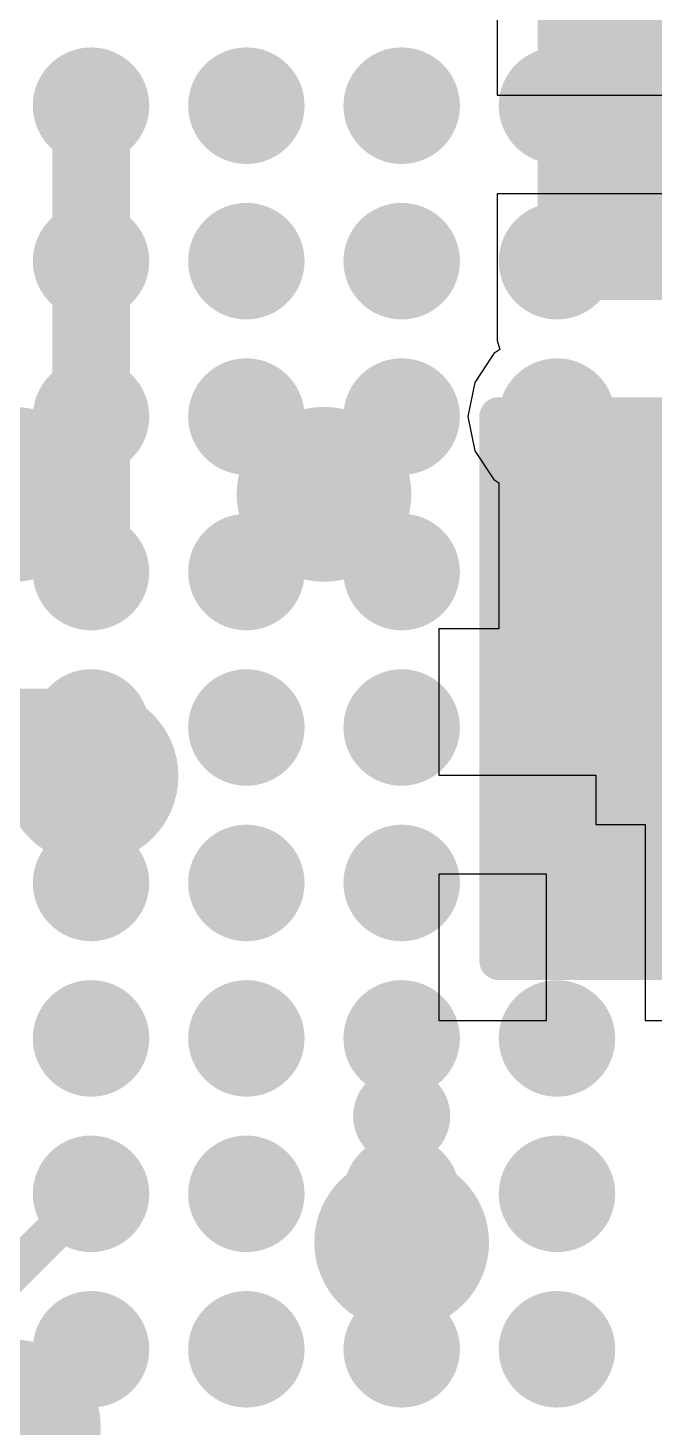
# Model space of a CAD drawing. Header units: millimetres. Extents: x 15 to 120, y 22 to 104.
# Drawn here: x 51.638 to 53.25, y 54 to 57.6 of the extents above; entities that cross this region are included whole.
import ezdxf

# ---------------------------------------------------------------- set-up
doc = ezdxf.new("R2010")
doc.units = ezdxf.units.MM
for name, color, linetype in [('BottomLayer', 5, 'Continuous'), ('BottomPaste', 16, 'Continuous'), ('BottomSolder', 6, 'Continuous'), ('Mechanical13', 56, 'Continuous'), ('Mechanical15', 56, 'Continuous'), ('MultiLayer', 9, 'Continuous'), ('TopLayer', 1, 'Continuous'), ('TopPaste', 8, 'Continuous'), ('TopSolder', 216, 'Continuous')]:
    doc.layers.add(name, color=color, linetype=linetype)

msp = doc.modelspace()

# ---------------------------------------------------------------- linework, layer by layer
at = {"layer": 'BottomLayer'}
for p, q in [((52.84600047999999, 57.80400427999999), (52.84600047999999, 57.42700478)), ((52.84600047999999, 57.42700478), (53.27299988, 57.42700478)), ((53.39999988, 57.17300478), (52.84600047999999, 57.17300478)), ((52.84600047999999, 57.17300478), (52.84600047999999, 56.79601036)), ((52.85313788, 56.77247472), (52.83778612, 56.7622182)), ((52.84600047999999, 56.79601036), (52.8459954, 56.79600528)), ((52.8459954, 56.79600528), (52.84599794, 56.79600528)), ((52.84599794, 56.79600528), (52.85313788, 56.77247472)), ((52.83778612, 56.7622182), (52.788058, 56.68779366)), ((52.788058, 56.68779366), (52.7705955, 56.60000364)), ((52.7705955, 56.60000364), (52.788058, 56.51221362)), ((52.788058, 56.51221362), (52.83778612, 56.43778907999999)), ((52.83778612, 56.43778907999999), (52.84999844, 56.42962806)), ((52.84999844, 56.42962806), (52.84999844, 56.05399762)), ((52.84999844, 56.05399762), (52.69599823999999, 56.05399762)), ((52.69599823999999, 56.05399762), (52.69599823999999, 55.67699812)), ((52.69599823999999, 55.67699812), (53.09999793999999, 55.67699812)), ((53.09999793999999, 55.67699812), (53.09999793999999, 55.54999812)), ((53.09999793999999, 55.54999812), (53.22699794, 55.54999812)), ((53.22699794, 55.54999812), (53.22699794, 55.04599862)), ((52.97299794, 55.42299812), (52.69599823999999, 55.42299812)), ((52.69599823999999, 55.42299812), (52.69599823999999, 55.04599862)), ((52.97299794, 55.04599862), (52.97299794, 55.42299812)), ((52.69599823999999, 55.04599862), (52.97299794, 55.04599862)), ((53.22699794, 55.04599862), (53.29599958, 55.04599862))]:
    msp.add_line(p, q, dxfattribs=at)
for points, const_width in [([(53.16250226, 57.42499818, 1), (53.28750074, 57.42499818, 1)], 0.12499848), ([(53.16250226, 57.17499614, 1), (53.28750074, 57.17499614, 1)], 0.12499848), ([(52.93750144, 56.60000364, 1), (53.06249992, 56.60000364, 1)], 0.12499848), ([(52.975002, 56.60000364, 1), (53.02499936, 56.60000364, 1)], 0.0499999), ([(53.07499926, 56.50000637999999, 1), (53.12499662, 56.50000637999999, 1)], 0.0499999), ([(53.07499926, 56.50000637999999, 1), (53.12499662, 56.50000637999999, 1)], 0.0499999), ([(53.07499926, 56.24999926, 1), (53.12499662, 56.24999926, 1)], 0.0499999), ([(53.03750124, 55.6749966, 1), (53.16249972, 55.6749966, 1)], 0.12499848), ([(53.03750124, 55.4249971, 1), (53.16249972, 55.4249971, 1)], 0.12499848), ([(52.53750223999999, 54.79999961999999, 1), (52.66250072, 54.79999961999999, 1)], 0.12499848)]:
    msp.add_lwpolyline(points, format="xyb", close=True, dxfattribs=dict(at, const_width=const_width))
at = {"layer": 'BottomLayer', "const_width": 0.0999998}
for points in [[(53.00000068, 56.60000364), (53.09999793999999, 56.50000637999999)], [(53.09999793999999, 56.24999926), (53.09999793999999, 56.50000637999999)]]:
    msp.add_lwpolyline(points, dxfattribs=at)
at = {"layer": 'BottomLayer'}
for points in [[(53.69999928, 57.05000527999999), (53.69999928, 57.55000428), (53.10000048, 57.05000527999999), (53.10000048, 57.55000428)], [(53.24999764, 56.49999876), (52.94999824, 56.49999876), (53.24999764, 55.99999975999999), (52.94999824, 55.99999975999999)], [(53.24999764, 55.79999762), (52.94999824, 55.79999762), (53.24999764, 55.29999862), (52.94999824, 55.29999862)]]:
    msp.add_solid(points, dxfattribs=at)
at = {"layer": 'BottomPaste'}
for points in [[(53.69999928, 57.05000527999999), (53.69999928, 57.55000428), (53.10000048, 57.05000527999999), (53.10000048, 57.55000428)], [(53.69999928, 57.05000527999999), (53.69999928, 57.55000428), (53.10000048, 57.05000527999999), (53.10000048, 57.55000428)], [(53.24999764, 56.49999876), (52.94999824, 56.49999876), (53.24999764, 55.99999975999999), (52.94999824, 55.99999975999999)], [(53.24999764, 56.49999876), (52.94999824, 56.49999876), (53.24999764, 55.99999975999999), (52.94999824, 55.99999975999999)], [(53.24999764, 55.79999762), (52.94999824, 55.79999762), (53.24999764, 55.29999862), (52.94999824, 55.29999862)], [(53.24999764, 55.79999762), (52.94999824, 55.79999762), (53.24999764, 55.29999862), (52.94999824, 55.29999862)]]:
    msp.add_solid(points, dxfattribs=at)
at = {"layer": 'BottomSolder'}
for points in [[(53.74999918, 57.00000538), (53.74999918, 57.60000418), (53.05000058, 57.00000538), (53.05000058, 57.60000418)], [(53.74999918, 57.00000538), (53.74999918, 57.60000418), (53.05000058, 57.00000538), (53.05000058, 57.60000418)], [(53.29999754, 56.54999866), (52.89999834, 56.54999866), (53.29999754, 55.94999986), (52.89999834, 55.94999986)], [(53.29999754, 56.54999866), (52.89999834, 56.54999866), (53.29999754, 55.94999986), (52.89999834, 55.94999986)], [(53.29999754, 55.84999752), (52.89999834, 55.84999752), (53.29999754, 55.24999871999999), (52.89999834, 55.24999871999999)], [(53.29999754, 55.84999752), (52.89999834, 55.84999752), (53.29999754, 55.24999871999999), (52.89999834, 55.24999871999999)]]:
    msp.add_solid(points, dxfattribs=at)
at = {"layer": 'Mechanical13', "const_width": 0.0999998}
for points in [[(52.934997, 55.58499931999999), (52.934997, 56.21499806)], [(52.934997, 56.21499806), (53.26499888, 56.21499806)], [(53.26499888, 55.58499931999999), (53.26499888, 56.21499806)], [(52.934997, 55.58499931999999), (53.26499888, 55.58499931999999)]]:
    msp.add_lwpolyline(points, dxfattribs=at)
at = {"layer": 'Mechanical13', "const_width": 0.0499999}
for points in [[(52.90999832, 56.21499806, 1), (52.95999568, 56.21499806, 1)], [(52.90999832, 56.21499806, 1), (52.95999568, 56.21499806, 1)], [(53.2400002, 56.21499806, 1), (53.28999756, 56.21499806, 1)], [(53.2400002, 56.21499806, 1), (53.28999756, 56.21499806, 1)], [(52.90999832, 55.58499931999999, 1), (52.95999568, 55.58499931999999, 1)], [(52.90999832, 55.58499931999999, 1), (52.95999568, 55.58499931999999, 1)], [(53.2400002, 55.58499931999999, 1), (53.28999756, 55.58499931999999, 1)], [(53.2400002, 55.58499931999999, 1), (53.28999756, 55.58499931999999, 1)]]:
    msp.add_lwpolyline(points, format="xyb", close=True, dxfattribs=at)
at = {"layer": 'Mechanical15', "const_width": 0.0999998}
for points in [[(53.00000068, 57.65000408), (54.79999961999999, 57.65000408)], [(53.00000068, 56.95000547999999), (53.00000068, 57.65000408)], [(53.00000068, 56.95000547999999), (54.79999961999999, 56.95000547999999)], [(52.84999844, 55.19999882), (52.84999844, 56.59999856)], [(52.84999844, 56.59999856), (53.34999744, 56.59999856)], [(53.09999793999999, 55.73499902), (53.09999793999999, 56.06499836)], [(52.934997, 55.89999996), (53.26499888, 55.89999996)], [(52.84999844, 55.19999882), (53.34999744, 55.19999882)]]:
    msp.add_lwpolyline(points, dxfattribs=at)
at = {"layer": 'Mechanical15', "const_width": 0.0499999}
for points in [[(52.975002, 56.95000547999999, 1), (53.02499936, 56.95000547999999, 1)], [(52.975002, 56.95000547999999, 1), (53.02499936, 56.95000547999999, 1)], [(52.82499976, 56.59999856, 1), (52.87499712, 56.59999856, 1)], [(52.82499976, 56.59999856, 1), (52.87499712, 56.59999856, 1)], [(53.07499926, 56.06499836, 1), (53.12499662, 56.06499836, 1)], [(52.90999832, 55.89999996, 1), (52.95999568, 55.89999996, 1)], [(53.2400002, 55.89999996, 1), (53.28999756, 55.89999996, 1)], [(53.07499926, 55.73499902, 1), (53.12499662, 55.73499902, 1)], [(52.82499976, 55.19999882, 1), (52.87499712, 55.19999882, 1)], [(52.82499976, 55.19999882, 1), (52.87499712, 55.19999882, 1)]]:
    msp.add_lwpolyline(points, format="xyb", close=True, dxfattribs=at)
at = {"layer": 'MultiLayer'}
for points, const_width in [([(53.16250226, 57.42499818, 1), (53.28750074, 57.42499818, 1)], 0.12499848), ([(51.7375013, 57.40000204, 1), (51.86249978, 57.40000204, 1)], 0.12499848), ([(52.13750049999999, 57.40000204, 1), (52.26249898, 57.40000204, 1)], 0.12499848), ([(52.53750223999999, 57.40000204, 1), (52.66250072, 57.40000204, 1)], 0.12499848), ([(52.93750144, 57.3999995, 1), (53.06249992, 57.3999995, 1)], 0.12499848), ([(53.16250226, 57.17499614, 1), (53.28750074, 57.17499614, 1)], 0.12499848), ([(51.7375013, 57.00000283999999, 1), (51.86249978, 57.00000283999999, 1)], 0.12499848), ([(52.13750049999999, 57.0000003, 1), (52.26249898, 57.0000003, 1)], 0.12499848), ([(52.53750223999999, 57.0000003, 1), (52.66250072, 57.0000003, 1)], 0.12499848), ([(52.93750144, 57.0000003, 1), (53.06249992, 57.0000003, 1)], 0.12499848), ([(51.7375013, 56.60000364, 1), (51.86249978, 56.60000364, 1)], 0.12499848), ([(52.53750223999999, 56.60000364, 1), (52.66250072, 56.60000364, 1)], 0.12499848), ([(52.93750144, 56.60000364, 1), (53.06249992, 56.60000364, 1)], 0.12499848), ([(52.93750144, 56.6000011, 1), (53.06249992, 56.6000011, 1)], 0.12499848), ([(51.4875018, 56.40000149999999, 1), (51.71250008, 56.40000149999999, 1)], 0.22499828), ([(52.28750273999999, 56.40000149999999, 1), (52.51250101999999, 56.40000149999999, 1)], 0.22499828), ([(53.01250255999999, 56.3500016, 1), (53.23750084, 56.3500016, 1)], 0.22499828), ([(51.7375013, 56.2000019, 1), (51.86249978, 56.2000019, 1)], 0.12499848), ([(52.13750049999999, 56.2000019, 1), (52.26249898, 56.2000019, 1)], 0.12499848), ([(52.53750223999999, 56.2000019, 1), (52.66250072, 56.2000019, 1)], 0.12499848), ([(52.93750144, 56.19999936, 1), (53.06249992, 56.19999936, 1)], 0.12499848), ([(52.13750049999999, 55.8000027, 1), (52.26249898, 55.8000027, 1)], 0.12499848), ([(52.53750223999999, 55.8000027, 1), (52.66250072, 55.8000027, 1)], 0.12499848), ([(51.68750394, 55.67500167999999, 1), (51.91250222, 55.67500167999999, 1)], 0.22499828), ([(53.03750124, 55.6749966, 1), (53.16249972, 55.6749966, 1)], 0.12499848), ([(53.03750124, 55.4249971, 1), (53.16249972, 55.4249971, 1)], 0.12499848), ([(51.7375013, 55.4000035, 1), (51.86249978, 55.4000035, 1)], 0.12499848), ([(52.13750304, 55.4000035, 1), (52.26250151999999, 55.4000035, 1)], 0.12499848), ([(52.53750223999999, 55.4000035, 1), (52.66250072, 55.4000035, 1)], 0.12499848), ([(51.7375013, 55.00000429999999, 1), (51.86249978, 55.00000429999999, 1)], 0.12499848), ([(51.7375013, 54.99999922, 1), (51.86249978, 54.99999922, 1)], 0.12499848), ([(52.13749796, 55.00000429999999, 1), (52.26249644, 55.00000429999999, 1)], 0.12499848), ([(52.53750223999999, 55.00000176, 1), (52.66250072, 55.00000176, 1)], 0.12499848), ([(52.53750223999999, 54.79999961999999, 1), (52.66250072, 54.79999961999999, 1)], 0.12499848), ([(51.7375013, 54.60000256, 1), (51.86249978, 54.60000256, 1)], 0.12499848), ([(52.13750049999999, 54.60000256, 1), (52.26249898, 54.60000256, 1)], 0.12499848), ([(52.53750223999999, 54.60000256, 1), (52.66250072, 54.60000256, 1)], 0.12499848), ([(52.48750234, 54.47500153999999, 1), (52.71250062, 54.47500153999999, 1)], 0.22499828), ([(51.7375013, 54.20000336, 1), (51.86249978, 54.20000336, 1)], 0.12499848), ([(52.13750049999999, 54.20000082, 1), (52.26249898, 54.20000082, 1)], 0.12499848), ([(52.53750223999999, 54.20000082, 1), (52.66250072, 54.20000082, 1)], 0.12499848), ([(51.4875018, 54.00000121999999, 1), (51.71250008, 54.00000121999999, 1)], 0.22499828)]:
    msp.add_lwpolyline(points, format="xyb", close=True, dxfattribs=dict(at, const_width=const_width))
at = {"layer": 'TopLayer'}
for points, const_width in [([(51.72500196, 57.40000204, 1), (51.87499912, 57.40000204, 1)], 0.1499997), ([(52.12500116, 57.40000204, 1), (52.27499831999999, 57.40000204, 1)], 0.1499997), ([(52.5250029, 57.40000204, 1), (52.67500006, 57.40000204, 1)], 0.1499997), ([(52.9250021, 57.40000204, 1), (53.07499926, 57.40000204, 1)], 0.1499997), ([(51.7375013, 57.40000204, 1), (51.86249978, 57.40000204, 1)], 0.12499848), ([(51.75000064, 57.40000204, 1), (51.85000044, 57.40000204, 1)], 0.0999998), ([(52.13750049999999, 57.40000204, 1), (52.26249898, 57.40000204, 1)], 0.12499848), ([(52.53750223999999, 57.40000204, 1), (52.66250072, 57.40000204, 1)], 0.12499848), ([(51.72500196, 57.00000283999999, 1), (51.87499912, 57.00000283999999, 1)], 0.1499997), ([(52.12500116, 57.00000283999999, 1), (52.27499831999999, 57.00000283999999, 1)], 0.1499997), ([(52.5250029, 57.00000283999999, 1), (52.67500006, 57.00000283999999, 1)], 0.1499997), ([(52.9250021, 57.00000283999999, 1), (53.07499926, 57.00000283999999, 1)], 0.1499997), ([(51.7375013, 57.00000283999999, 1), (51.86249978, 57.00000283999999, 1)], 0.12499848), ([(51.75000064, 57.00000283999999, 1), (51.85000044, 57.00000283999999, 1)], 0.0999998), ([(51.75000064, 57.00000283999999, 1), (51.85000044, 57.00000283999999, 1)], 0.0999998), ([(52.13750049999999, 57.0000003, 1), (52.26249898, 57.0000003, 1)], 0.12499848), ([(52.53750223999999, 57.0000003, 1), (52.66250072, 57.0000003, 1)], 0.12499848), ([(52.18500104, 57.00000283999999, 1), (52.21499844, 57.00000283999999, 1)], 0.02999994), ([(52.18500104, 57.0000003, 1), (52.21499844, 57.0000003, 1)], 0.02999994), ([(52.58500278, 57.00000283999999, 1), (52.61500018, 57.00000283999999, 1)], 0.02999994), ([(52.58500278, 57.0000003, 1), (52.61500018, 57.0000003, 1)], 0.02999994), ([(51.72500196, 56.60000364, 1), (51.87499912, 56.60000364, 1)], 0.1499997), ([(52.12500116, 56.60000364, 1), (52.27499831999999, 56.60000364, 1)], 0.1499997), ([(52.5250029, 56.60000364, 1), (52.67500006, 56.60000364, 1)], 0.1499997), ([(52.9250021, 56.60000364, 1), (53.07499926, 56.60000364, 1)], 0.1499997), ([(51.7375013, 56.60000364, 1), (51.86249978, 56.60000364, 1)], 0.12499848), ([(51.75000064, 56.60000364, 1), (51.85000044, 56.60000364, 1)], 0.0999998), ([(51.75000064, 56.60000364, 1), (51.85000044, 56.60000364, 1)], 0.0999998), ([(52.53750223999999, 56.60000364, 1), (52.66250072, 56.60000364, 1)], 0.12499848), ([(52.93750144, 56.6000011, 1), (53.06249992, 56.6000011, 1)], 0.12499848), ([(51.72500196, 56.2000019, 1), (51.87499912, 56.2000019, 1)], 0.1499997), ([(52.12500116, 56.2000019, 1), (52.27499831999999, 56.2000019, 1)], 0.1499997), ([(52.5250029, 56.2000019, 1), (52.67500006, 56.2000019, 1)], 0.1499997), ([(52.9250021, 56.2000019, 1), (53.07499926, 56.2000019, 1)], 0.1499997), ([(51.7375013, 56.2000019, 1), (51.86249978, 56.2000019, 1)], 0.12499848), ([(52.13750049999999, 56.2000019, 1), (52.26249898, 56.2000019, 1)], 0.12499848), ([(52.53750223999999, 56.2000019, 1), (52.66250072, 56.2000019, 1)], 0.12499848), ([(51.75000064, 56.2000019, 1), (51.85000044, 56.2000019, 1)], 0.0999998), ([(51.72500196, 55.8000027, 1), (51.87499912, 55.8000027, 1)], 0.1499997), ([(52.12500116, 55.8000027, 1), (52.27499831999999, 55.8000027, 1)], 0.1499997), ([(52.5250029, 55.8000027, 1), (52.67500006, 55.8000027, 1)], 0.1499997), ([(52.9250021, 55.8000027, 1), (53.07499926, 55.8000027, 1)], 0.1499997), ([(52.13750049999999, 55.8000027, 1), (52.26249898, 55.8000027, 1)], 0.12499848), ([(52.53750223999999, 55.8000027, 1), (52.66250072, 55.8000027, 1)], 0.12499848), ([(51.75000064, 55.8000027, 1), (51.85000044, 55.8000027, 1)], 0.0999998), ([(51.72500196, 55.4000035, 1), (51.87499912, 55.4000035, 1)], 0.1499997), ([(52.12500116, 55.4000035, 1), (52.27499831999999, 55.4000035, 1)], 0.1499997), ([(52.5250029, 55.4000035, 1), (52.67500006, 55.4000035, 1)], 0.1499997), ([(52.9250021, 55.4000035, 1), (53.07499926, 55.4000035, 1)], 0.1499997), ([(51.7375013, 55.4000035, 1), (51.86249978, 55.4000035, 1)], 0.12499848), ([(52.13750304, 55.4000035, 1), (52.26250151999999, 55.4000035, 1)], 0.12499848), ([(52.53750223999999, 55.4000035, 1), (52.66250072, 55.4000035, 1)], 0.12499848), ([(52.17500106, 55.4000035, 1), (52.22499842, 55.4000035, 1)], 0.0499999), ([(52.1750036, 55.4000035, 1), (52.22500096, 55.4000035, 1)], 0.0499999), ([(51.72500196, 55.00000176, 1), (51.87499912, 55.00000176, 1)], 0.1499997), ([(51.7375013, 55.00000429999999, 1), (51.86249978, 55.00000429999999, 1)], 0.12499848), ([(52.12500116, 55.00000176, 1), (52.27499831999999, 55.00000176, 1)], 0.1499997), ([(52.13749796, 55.00000429999999, 1), (52.26249644, 55.00000429999999, 1)], 0.12499848), ([(52.5250029, 55.00000176, 1), (52.67500006, 55.00000176, 1)], 0.1499997), ([(52.53750223999999, 55.00000176, 1), (52.66250072, 55.00000176, 1)], 0.12499848), ([(52.9250021, 55.00000176, 1), (53.07499926, 55.00000176, 1)], 0.1499997), ([(51.77500186, 55.00000429999999, 1), (51.82499922, 55.00000429999999, 1)], 0.0499999), ([(51.77500186, 55.00000176, 1), (51.82499922, 55.00000176, 1)], 0.0499999), ([(51.72500196, 54.60000256, 1), (51.87499912, 54.60000256, 1)], 0.1499997), ([(51.7375013, 54.60000256, 1), (51.86249978, 54.60000256, 1)], 0.12499848), ([(52.12500116, 54.60000256, 1), (52.27499831999999, 54.60000256, 1)], 0.1499997), ([(52.13750049999999, 54.60000256, 1), (52.26249898, 54.60000256, 1)], 0.12499848), ([(52.5250029, 54.60000256, 1), (52.67500006, 54.60000256, 1)], 0.1499997), ([(52.53750223999999, 54.60000256, 1), (52.66250072, 54.60000256, 1)], 0.12499848), ([(52.9250021, 54.60000256, 1), (53.07499926, 54.60000256, 1)], 0.1499997), ([(51.77500186, 54.60000256, 1), (51.82499922, 54.60000256, 1)], 0.0499999), ([(51.72500196, 54.20000336, 1), (51.87499912, 54.20000336, 1)], 0.1499997), ([(51.7375013, 54.20000336, 1), (51.86249978, 54.20000336, 1)], 0.12499848), ([(52.12500116, 54.20000336, 1), (52.27499831999999, 54.20000336, 1)], 0.1499997), ([(52.13750049999999, 54.20000082, 1), (52.26249898, 54.20000082, 1)], 0.12499848), ([(52.5250029, 54.20000336, 1), (52.67500006, 54.20000336, 1)], 0.1499997), ([(52.53750223999999, 54.20000082, 1), (52.66250072, 54.20000082, 1)], 0.12499848), ([(52.9250021, 54.20000336, 1), (53.07499926, 54.20000336, 1)], 0.1499997)]:
    msp.add_lwpolyline(points, format="xyb", close=True, dxfattribs=dict(at, const_width=const_width))
for points, const_width in [([(51.80000054, 57.00000283999999), (51.80000054, 57.40000204)], 0.1999996), ([(51.80000054, 56.60000364), (51.80000054, 57.00000283999999)], 0.1999996), ([(52.19999974, 57.0000003), (52.19999974, 57.00000283999999)], 0.05999988), ([(52.60000148, 57.0000003), (52.60000148, 57.00000283999999)], 0.05999988), ([(51.80000054, 56.2000019), (51.80000054, 56.60000364)], 0.1999996), ([(51.44999869999999, 55.8000027), (51.80000054, 55.8000027)], 0.1999996), ([(52.19999974, 55.4000035), (52.20000228, 55.4000035)], 0.0999998), ([(51.80000054, 55.00000176), (51.80000054, 55.00000429999999)], 0.0999998), ([(51.40000134, 54.20000336), (51.80000054, 54.60000256)], 0.0999998)]:
    msp.add_lwpolyline(points, dxfattribs=dict(at, const_width=const_width))
at = {"layer": 'TopPaste', "const_width": 0.1499997}
for points in [[(51.72500196, 57.40000204, 1), (51.87499912, 57.40000204, 1)], [(51.72500196, 57.40000204, 1), (51.87499912, 57.40000204, 1)], [(52.12500116, 57.40000204, 1), (52.27499831999999, 57.40000204, 1)], [(52.12500116, 57.40000204, 1), (52.27499831999999, 57.40000204, 1)], [(52.5250029, 57.40000204, 1), (52.67500006, 57.40000204, 1)], [(52.5250029, 57.40000204, 1), (52.67500006, 57.40000204, 1)], [(52.9250021, 57.40000204, 1), (53.07499926, 57.40000204, 1)], [(52.9250021, 57.40000204, 1), (53.07499926, 57.40000204, 1)], [(51.72500196, 57.00000283999999, 1), (51.87499912, 57.00000283999999, 1)], [(51.72500196, 57.00000283999999, 1), (51.87499912, 57.00000283999999, 1)], [(52.12500116, 57.00000283999999, 1), (52.27499831999999, 57.00000283999999, 1)], [(52.12500116, 57.00000283999999, 1), (52.27499831999999, 57.00000283999999, 1)], [(52.5250029, 57.00000283999999, 1), (52.67500006, 57.00000283999999, 1)], [(52.5250029, 57.00000283999999, 1), (52.67500006, 57.00000283999999, 1)], [(52.9250021, 57.00000283999999, 1), (53.07499926, 57.00000283999999, 1)], [(52.9250021, 57.00000283999999, 1), (53.07499926, 57.00000283999999, 1)], [(51.72500196, 56.60000364, 1), (51.87499912, 56.60000364, 1)], [(51.72500196, 56.60000364, 1), (51.87499912, 56.60000364, 1)], [(52.12500116, 56.60000364, 1), (52.27499831999999, 56.60000364, 1)], [(52.12500116, 56.60000364, 1), (52.27499831999999, 56.60000364, 1)], [(52.5250029, 56.60000364, 1), (52.67500006, 56.60000364, 1)], [(52.5250029, 56.60000364, 1), (52.67500006, 56.60000364, 1)], [(52.9250021, 56.60000364, 1), (53.07499926, 56.60000364, 1)], [(52.9250021, 56.60000364, 1), (53.07499926, 56.60000364, 1)], [(51.72500196, 56.2000019, 1), (51.87499912, 56.2000019, 1)], [(51.72500196, 56.2000019, 1), (51.87499912, 56.2000019, 1)], [(52.12500116, 56.2000019, 1), (52.27499831999999, 56.2000019, 1)], [(52.12500116, 56.2000019, 1), (52.27499831999999, 56.2000019, 1)], [(52.5250029, 56.2000019, 1), (52.67500006, 56.2000019, 1)], [(52.5250029, 56.2000019, 1), (52.67500006, 56.2000019, 1)], [(52.9250021, 56.2000019, 1), (53.07499926, 56.2000019, 1)], [(52.9250021, 56.2000019, 1), (53.07499926, 56.2000019, 1)], [(51.72500196, 55.8000027, 1), (51.87499912, 55.8000027, 1)], [(51.72500196, 55.8000027, 1), (51.87499912, 55.8000027, 1)], [(52.12500116, 55.8000027, 1), (52.27499831999999, 55.8000027, 1)], [(52.12500116, 55.8000027, 1), (52.27499831999999, 55.8000027, 1)], [(52.5250029, 55.8000027, 1), (52.67500006, 55.8000027, 1)], [(52.5250029, 55.8000027, 1), (52.67500006, 55.8000027, 1)], [(52.9250021, 55.8000027, 1), (53.07499926, 55.8000027, 1)], [(52.9250021, 55.8000027, 1), (53.07499926, 55.8000027, 1)], [(51.72500196, 55.4000035, 1), (51.87499912, 55.4000035, 1)], [(51.72500196, 55.4000035, 1), (51.87499912, 55.4000035, 1)], [(52.12500116, 55.4000035, 1), (52.27499831999999, 55.4000035, 1)], [(52.12500116, 55.4000035, 1), (52.27499831999999, 55.4000035, 1)], [(52.5250029, 55.4000035, 1), (52.67500006, 55.4000035, 1)], [(52.5250029, 55.4000035, 1), (52.67500006, 55.4000035, 1)], [(52.9250021, 55.4000035, 1), (53.07499926, 55.4000035, 1)], [(52.9250021, 55.4000035, 1), (53.07499926, 55.4000035, 1)], [(51.72500196, 55.00000176, 1), (51.87499912, 55.00000176, 1)], [(51.72500196, 55.00000176, 1), (51.87499912, 55.00000176, 1)], [(52.12500116, 55.00000176, 1), (52.27499831999999, 55.00000176, 1)], [(52.12500116, 55.00000176, 1), (52.27499831999999, 55.00000176, 1)], [(52.5250029, 55.00000176, 1), (52.67500006, 55.00000176, 1)], [(52.5250029, 55.00000176, 1), (52.67500006, 55.00000176, 1)], [(52.9250021, 55.00000176, 1), (53.07499926, 55.00000176, 1)], [(52.9250021, 55.00000176, 1), (53.07499926, 55.00000176, 1)], [(51.72500196, 54.60000256, 1), (51.87499912, 54.60000256, 1)], [(51.72500196, 54.60000256, 1), (51.87499912, 54.60000256, 1)], [(52.12500116, 54.60000256, 1), (52.27499831999999, 54.60000256, 1)], [(52.12500116, 54.60000256, 1), (52.27499831999999, 54.60000256, 1)], [(52.5250029, 54.60000256, 1), (52.67500006, 54.60000256, 1)], [(52.5250029, 54.60000256, 1), (52.67500006, 54.60000256, 1)], [(52.9250021, 54.60000256, 1), (53.07499926, 54.60000256, 1)], [(52.9250021, 54.60000256, 1), (53.07499926, 54.60000256, 1)], [(51.72500196, 54.20000336, 1), (51.87499912, 54.20000336, 1)], [(51.72500196, 54.20000336, 1), (51.87499912, 54.20000336, 1)], [(52.12500116, 54.20000336, 1), (52.27499831999999, 54.20000336, 1)], [(52.12500116, 54.20000336, 1), (52.27499831999999, 54.20000336, 1)], [(52.5250029, 54.20000336, 1), (52.67500006, 54.20000336, 1)], [(52.5250029, 54.20000336, 1), (52.67500006, 54.20000336, 1)], [(52.9250021, 54.20000336, 1), (53.07499926, 54.20000336, 1)], [(52.9250021, 54.20000336, 1), (53.07499926, 54.20000336, 1)]]:
    msp.add_lwpolyline(points, format="xyb", close=True, dxfattribs=at)
at = {"layer": 'TopSolder', "const_width": 0.10999978}
for points in [[(51.74500192, 57.40000204, 1), (51.85499916, 57.40000204, 1)], [(51.74500192, 57.40000204, 1), (51.85499916, 57.40000204, 1)], [(52.14500112, 57.40000204, 1), (52.25499835999999, 57.40000204, 1)], [(52.14500112, 57.40000204, 1), (52.25499835999999, 57.40000204, 1)], [(52.54500286, 57.40000204, 1), (52.6550001, 57.40000204, 1)], [(52.54500286, 57.40000204, 1), (52.6550001, 57.40000204, 1)], [(52.94500206, 57.40000204, 1), (53.0549993, 57.40000204, 1)], [(52.94500206, 57.40000204, 1), (53.0549993, 57.40000204, 1)], [(51.74500192, 57.00000283999999, 1), (51.85499916, 57.00000283999999, 1)], [(51.74500192, 57.00000283999999, 1), (51.85499916, 57.00000283999999, 1)], [(52.14500112, 57.00000283999999, 1), (52.25499835999999, 57.00000283999999, 1)], [(52.14500112, 57.00000283999999, 1), (52.25499835999999, 57.00000283999999, 1)], [(52.54500286, 57.00000283999999, 1), (52.6550001, 57.00000283999999, 1)], [(52.54500286, 57.00000283999999, 1), (52.6550001, 57.00000283999999, 1)], [(52.94500206, 57.00000283999999, 1), (53.0549993, 57.00000283999999, 1)], [(52.94500206, 57.00000283999999, 1), (53.0549993, 57.00000283999999, 1)], [(51.74500192, 56.60000364, 1), (51.85499916, 56.60000364, 1)], [(51.74500192, 56.60000364, 1), (51.85499916, 56.60000364, 1)], [(52.14500112, 56.60000364, 1), (52.25499835999999, 56.60000364, 1)], [(52.14500112, 56.60000364, 1), (52.25499835999999, 56.60000364, 1)], [(52.54500286, 56.60000364, 1), (52.6550001, 56.60000364, 1)], [(52.54500286, 56.60000364, 1), (52.6550001, 56.60000364, 1)], [(52.94500206, 56.60000364, 1), (53.0549993, 56.60000364, 1)], [(52.94500206, 56.60000364, 1), (53.0549993, 56.60000364, 1)], [(51.74500192, 56.2000019, 1), (51.85499916, 56.2000019, 1)], [(51.74500192, 56.2000019, 1), (51.85499916, 56.2000019, 1)], [(52.14500112, 56.2000019, 1), (52.25499835999999, 56.2000019, 1)], [(52.14500112, 56.2000019, 1), (52.25499835999999, 56.2000019, 1)], [(52.54500286, 56.2000019, 1), (52.6550001, 56.2000019, 1)], [(52.54500286, 56.2000019, 1), (52.6550001, 56.2000019, 1)], [(52.94500206, 56.2000019, 1), (53.0549993, 56.2000019, 1)], [(52.94500206, 56.2000019, 1), (53.0549993, 56.2000019, 1)], [(51.74500192, 55.8000027, 1), (51.85499916, 55.8000027, 1)], [(51.74500192, 55.8000027, 1), (51.85499916, 55.8000027, 1)], [(52.14500112, 55.8000027, 1), (52.25499835999999, 55.8000027, 1)], [(52.14500112, 55.8000027, 1), (52.25499835999999, 55.8000027, 1)], [(52.54500286, 55.8000027, 1), (52.6550001, 55.8000027, 1)], [(52.54500286, 55.8000027, 1), (52.6550001, 55.8000027, 1)], [(52.94500206, 55.8000027, 1), (53.0549993, 55.8000027, 1)], [(52.94500206, 55.8000027, 1), (53.0549993, 55.8000027, 1)], [(51.74500192, 55.4000035, 1), (51.85499916, 55.4000035, 1)], [(51.74500192, 55.4000035, 1), (51.85499916, 55.4000035, 1)], [(52.14500112, 55.4000035, 1), (52.25499835999999, 55.4000035, 1)], [(52.14500112, 55.4000035, 1), (52.25499835999999, 55.4000035, 1)], [(52.54500286, 55.4000035, 1), (52.6550001, 55.4000035, 1)], [(52.54500286, 55.4000035, 1), (52.6550001, 55.4000035, 1)], [(52.94500206, 55.4000035, 1), (53.0549993, 55.4000035, 1)], [(52.94500206, 55.4000035, 1), (53.0549993, 55.4000035, 1)], [(51.74500192, 55.00000176, 1), (51.85499916, 55.00000176, 1)], [(51.74500192, 55.00000176, 1), (51.85499916, 55.00000176, 1)], [(52.14500112, 55.00000176, 1), (52.25499835999999, 55.00000176, 1)], [(52.14500112, 55.00000176, 1), (52.25499835999999, 55.00000176, 1)], [(52.54500286, 55.00000176, 1), (52.6550001, 55.00000176, 1)], [(52.54500286, 55.00000176, 1), (52.6550001, 55.00000176, 1)], [(52.94500206, 55.00000176, 1), (53.0549993, 55.00000176, 1)], [(52.94500206, 55.00000176, 1), (53.0549993, 55.00000176, 1)], [(51.74500192, 54.60000256, 1), (51.85499916, 54.60000256, 1)], [(51.74500192, 54.60000256, 1), (51.85499916, 54.60000256, 1)], [(52.14500112, 54.60000256, 1), (52.25499835999999, 54.60000256, 1)], [(52.14500112, 54.60000256, 1), (52.25499835999999, 54.60000256, 1)], [(52.54500286, 54.60000256, 1), (52.6550001, 54.60000256, 1)], [(52.54500286, 54.60000256, 1), (52.6550001, 54.60000256, 1)], [(52.94500206, 54.60000256, 1), (53.0549993, 54.60000256, 1)], [(52.94500206, 54.60000256, 1), (53.0549993, 54.60000256, 1)], [(51.74500192, 54.20000336, 1), (51.85499916, 54.20000336, 1)], [(51.74500192, 54.20000336, 1), (51.85499916, 54.20000336, 1)], [(52.14500112, 54.20000336, 1), (52.25499835999999, 54.20000336, 1)], [(52.14500112, 54.20000336, 1), (52.25499835999999, 54.20000336, 1)], [(52.54500286, 54.20000336, 1), (52.6550001, 54.20000336, 1)], [(52.54500286, 54.20000336, 1), (52.6550001, 54.20000336, 1)], [(52.94500206, 54.20000336, 1), (53.0549993, 54.20000336, 1)], [(52.94500206, 54.20000336, 1), (53.0549993, 54.20000336, 1)]]:
    msp.add_lwpolyline(points, format="xyb", close=True, dxfattribs=at)

doc.saveas('drawing.dxf')
